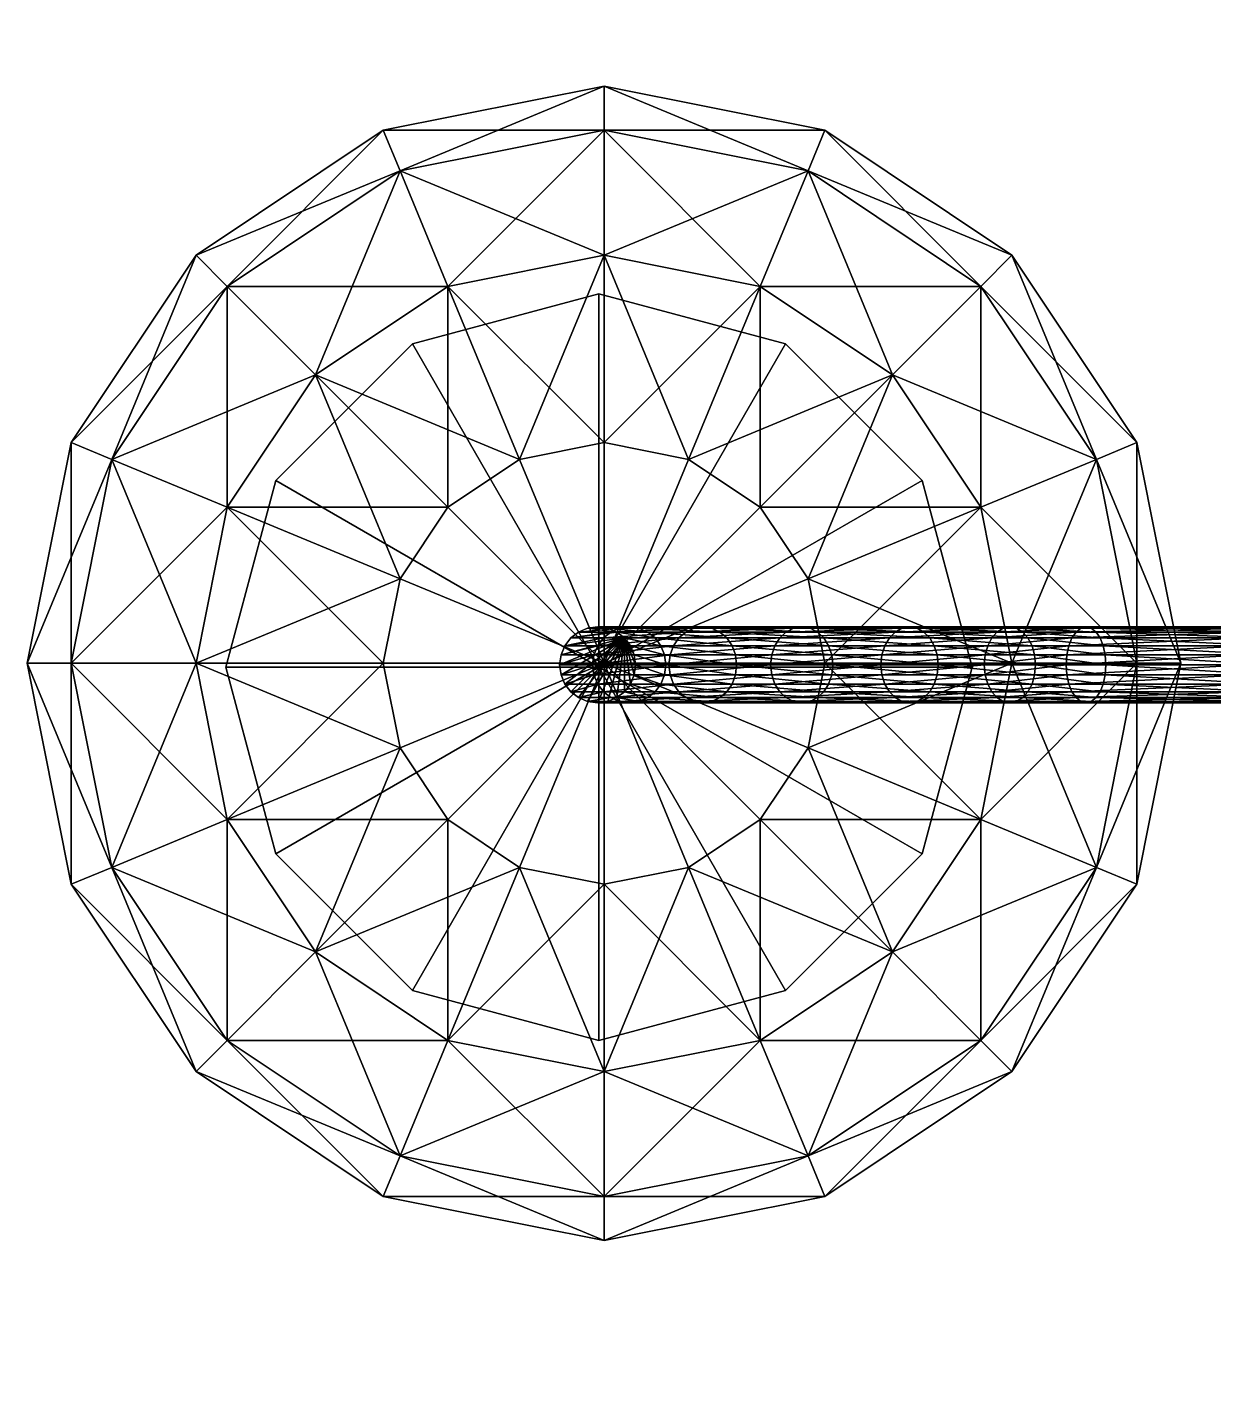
# Model space of a CAD drawing. Extents: x 35 to 534, y -239 to 258.
# Drawn here: x 35.3 to 152.6, y -66.2 to 68.6 of the extents above; entities that cross this region are included whole.
import ezdxf

# ---------------------------------------------------------------- set-up
doc = ezdxf.new("R2010")
doc.units = 0
doc.header["$MEASUREMENT"] = 0
doc.layers.add('SPHERE02', color=250, linetype='CONTINUOUS')

msp = doc.modelspace()

# ---------------------------------------------------------------- meshes
at = {"layer": 'SPHERE02'}
mesh = msp.add_polyface(dxfattribs=at)
corners = [(223.9, 63.48, -11.7), (203.58, 38.25, -21.49), (206.29, 37.13, -11.7), (221.82, 65.56, -21.49), (201.41, 39.15, -32.11), (220.17, 67.22, -32.11), (219.19, 68.19, -42.38), (200.14, 39.67, -42.38), (218.79, 68.59, -52.36), (199.62, 39.89, -52.36), (218.85, 68.53, -62.1), (199.7, 39.86, -62.1), (219.26, 68.12, -71.67), (200.22, 39.64, -71.67), (219.89, 67.49, -81.12), (201.05, 39.3, -81.12), (220.63, 66.75, -90.5), (202.02, 38.9, -90.5), (92.3, 46.06, 1186.91), (92.3, 58.42, 1168.41), (72.14, 54.41, 1168.41), (76.87, 42.99, 1186.91), (107.73, 42.99, 1186.91), (112.46, 54.41, 1168.41), (92.3, 62.76, 1146.59), (70.48, 58.42, 1146.59), (51.99, 46.06, 1146.59), (55.06, 42.99, 1168.41), (129.54, 42.99, 1168.41), (132.61, 46.06, 1146.59), (114.12, 58.42, 1146.59), (92.3, 58.42, 1124.78), (72.14, 54.41, 1124.78), (55.06, 42.99, 1124.78), (129.54, 42.99, 1124.78), (112.46, 54.41, 1124.78), (92.3, 46.06, 1106.28), (76.87, 42.99, 1106.28), (63.79, 34.25, 1106.28), (107.73, 42.99, 1106.28)]
mesh.append_faces([[corners[k] for k in face] for face in [(0, 1, 2, 0), (3, 4, 1, 3), (5, 7, 4, 5), (6, 9, 7, 6), (8, 11, 9, 8), (10, 13, 11, 10), (12, 15, 13, 12), (14, 17, 15, 14), (18, 20, 21, 18), (22, 19, 18, 22), (19, 25, 20, 19), (20, 26, 27, 20), (28, 30, 23, 28), (23, 24, 19, 23), (24, 32, 25, 24), (25, 33, 26, 25), (29, 35, 30, 29), (30, 31, 24, 30), (31, 37, 32, 31), (32, 38, 33, 32), (35, 36, 31, 35)]], dxfattribs={"vtx0": -1, "vtx3": -1})
mesh.append_faces([[corners[k] for k in face] for face in [(5, 6, 7, 5), (6, 8, 9, 6), (8, 10, 11, 8), (10, 12, 13, 10), (12, 14, 15, 12), (14, 16, 17, 14), (18, 19, 20, 18), (22, 23, 19, 22), (19, 24, 25, 19), (20, 25, 26, 20), (28, 29, 30, 28), (23, 30, 24, 23), (24, 31, 32, 24), (25, 32, 33, 25), (29, 34, 35, 29), (30, 35, 31, 30), (31, 36, 37, 31), (32, 37, 38, 32), (35, 39, 36, 35)]], dxfattribs={"vtx2": -1, "vtx3": -1})
mesh = msp.add_polyface(dxfattribs=at)
corners = [(73.35, 37.32, 1095.43), (73.35, 37.32, 1095.43), (59.85, 23.82, 1095.43), (59.85, 23.82, 1095.43), (54.91, 5.38, 1095.43), (54.91, 5.38, 1095.43), (73.35, 37.32, 1079.83), (59.85, 23.82, 1079.83), (54.91, 5.38, 1079.83), (73.35, 37.32, 1079.83), (59.85, 23.82, 1079.83), (54.91, 5.38, 1079.83), (91.79, 5.38, 1079.83), (76.87, 21.17, 1199.26), (63.79, 34.25, 1186.91), (55.06, 21.17, 1186.91), (72.14, 14.1, 1199.26), (51.99, 5.75, 1186.91), (70.48, 5.75, 1199.26), (76.87, 42.99, 1186.91), (72.14, 54.41, 1168.41), (55.06, 42.99, 1168.41), (43.64, 25.9, 1168.41), (39.63, 5.75, 1168.41), (51.99, 46.06, 1146.59), (39.63, 27.56, 1146.59), (35.29, 5.75, 1146.59), (55.06, 42.99, 1124.78), (43.64, 25.9, 1124.78), (39.63, 5.75, 1124.78), (63.79, 34.25, 1106.28), (55.06, 21.17, 1106.28), (51.99, 5.75, 1106.28), (76.87, 42.99, 1106.28), (76.87, 21.17, 1093.92), (72.14, 14.1, 1093.92), (70.48, 5.75, 1093.92)]
mesh.append_faces([[corners[k] for k in face] for face in [(0, 2, 3, 0), (3, 4, 5, 3), (1, 7, 2, 1), (2, 8, 4, 2), (6, 10, 7, 6), (7, 11, 8, 7), (10, 12, 11, 10), (13, 15, 16, 13), (16, 17, 18, 16), (19, 21, 14, 19), (14, 22, 15, 14), (15, 23, 17, 15), (21, 25, 22, 21), (22, 26, 23, 22), (24, 28, 25, 24), (25, 29, 26, 25), (27, 31, 28, 27), (28, 32, 29, 28), (33, 34, 30, 33), (30, 35, 31, 30), (31, 36, 32, 31)]], dxfattribs={"vtx0": -1, "vtx3": -1})
mesh.append_faces([[corners[k] for k in face] for face in [(0, 1, 2, 0), (3, 2, 4, 3), (1, 6, 7, 1), (2, 7, 8, 2), (6, 9, 10, 6), (7, 10, 11, 7), (13, 14, 15, 13), (16, 15, 17, 16), (19, 20, 21, 19), (14, 21, 22, 14), (15, 22, 23, 15), (21, 24, 25, 21), (22, 25, 26, 22), (24, 27, 28, 24), (25, 28, 29, 25), (27, 30, 31, 27), (28, 31, 32, 28), (30, 34, 35, 30), (31, 35, 36, 31)]], dxfattribs={"vtx2": -1, "vtx3": -1})
mesh = msp.add_polyface(dxfattribs=at)
corners = [(128.68, 5.38, 1095.43), (128.68, 5.38, 1095.43), (123.74, 23.82, 1095.43), (123.74, 23.82, 1095.43), (110.24, 37.32, 1095.43), (110.24, 37.32, 1095.43), (128.68, 5.38, 1079.83), (123.74, 23.82, 1079.83), (110.24, 37.32, 1079.83), (128.68, 5.38, 1079.83), (123.74, 23.82, 1079.83), (110.24, 37.32, 1079.83), (91.79, 5.38, 1079.83), (111.02, 9.22, 1031.77), (122.5, 9.35, 1018.79), (121.75, 9.22, 1018.13), (111.84, 9.35, 1032.35), (123.25, 9.22, 1019.45), (112.66, 9.22, 1032.92), (132.41, 9.35, 1008.61), (131.74, 9.22, 1007.87), (133.08, 9.22, 1009.34), (139.94, 9.35, 1002.67), (140.46, 9.22, 1003.53), (114.12, 5.75, 1199.26), (132.61, 5.75, 1186.91), (129.54, 21.17, 1186.91), (112.46, 14.1, 1199.26), (120.81, 34.25, 1186.91), (107.73, 21.17, 1199.26), (140.96, 25.9, 1168.41), (129.54, 42.99, 1168.41), (112.46, 54.41, 1168.41), (107.73, 42.99, 1186.91), (132.61, 46.06, 1146.59), (140.96, 25.9, 1124.78), (129.54, 21.17, 1106.28), (120.81, 34.25, 1106.28), (129.54, 42.99, 1124.78), (107.73, 42.99, 1106.28), (112.46, 54.41, 1124.78), (132.61, 5.75, 1106.28), (112.46, 14.1, 1093.92), (107.73, 21.17, 1093.92)]
mesh.append_faces([[corners[k] for k in face] for face in [(0, 2, 3, 0), (3, 4, 5, 3), (1, 7, 2, 1), (2, 8, 4, 2), (6, 10, 7, 6), (7, 11, 8, 7), (9, 12, 10, 9), (24, 26, 27, 24), (27, 28, 29, 27), (25, 30, 26, 25), (26, 31, 28, 26), (28, 32, 33, 28), (30, 34, 31, 30), (35, 37, 38, 35), (38, 39, 40, 38), (41, 42, 36, 41), (36, 43, 37, 36)]], dxfattribs={"vtx0": -1, "vtx3": -1})
mesh.append_faces([[corners[k] for k in face] for face in [(0, 1, 2, 0), (3, 2, 4, 3), (1, 6, 7, 1), (2, 7, 8, 2), (6, 9, 10, 6), (7, 10, 11, 7), (24, 25, 26, 24), (27, 26, 28, 27), (26, 30, 31, 26), (28, 31, 32, 28), (35, 36, 37, 35), (38, 37, 39, 38), (36, 42, 43, 36)]], dxfattribs={"vtx2": -1, "vtx3": -1})
mesh.append_faces([[corners[k] for k in face] for face in [(13, 14, 15, 13), (13, 16, 14, 13), (16, 17, 14, 16), (16, 18, 17, 16), (15, 19, 20, 15), (15, 14, 19, 15), (14, 21, 19, 14), (14, 17, 21, 14), (20, 19, 22, 20), (19, 23, 22, 19), (19, 21, 23, 19)]], dxfattribs={"vtx3": -1})
mesh = msp.add_polyface(dxfattribs=at)
corners = [(91.79, 5.38, 1095.43), (91.79, 42.26, 1095.43), (73.35, 37.32, 1095.43), (59.85, 23.82, 1095.43), (54.91, 5.38, 1095.43), (91.79, 42.26, 1095.43), (73.35, 37.32, 1095.43), (91.79, 42.26, 1079.83), (73.35, 37.32, 1079.83), (91.79, 42.26, 1079.83), (73.35, 37.32, 1079.83), (91.79, 5.38, 1079.83), (59.85, 23.82, 1079.83), (88.05, 6.6, 1084.26), (88.43, 7.49, 1084.28), (91.67, 7.49, 1065.08), (92.23, 8.25, 1065.25), (89.01, 8.25, 1084.29), (92.97, 8.84, 1065.47), (89.77, 8.84, 1084.31), (93.83, 9.22, 1065.73), (90.67, 9.22, 1084.34), (91.67, 9.35, 1084.36), (94.79, 9.35, 1066.02), (92.67, 9.22, 1084.39), (93.56, 8.84, 1084.42), (94.32, 8.25, 1084.44), (92.3, 5.75, 1203.6), (92.3, 27.56, 1199.26), (83.95, 25.9, 1199.26), (76.87, 21.17, 1199.26), (72.14, 14.1, 1199.26), (70.48, 5.75, 1199.26), (92.3, 46.06, 1186.91), (76.87, 42.99, 1186.91), (63.79, 34.25, 1186.91), (92.3, 46.06, 1106.28), (92.3, 27.56, 1093.92), (83.95, 25.9, 1093.92), (76.87, 42.99, 1106.28), (76.87, 21.17, 1093.92), (92.3, 5.75, 1089.58), (72.14, 14.1, 1093.92), (70.48, 5.75, 1093.92)]
mesh.append_faces([[corners[k] for k in face] for face in [(19, 25, 21, 19), (17, 25, 19, 17), (14, 26, 17, 14), (13, 26, 14, 13)]], dxfattribs={"vtx0": -1, "vtx1": -1, "vtx3": -1})
mesh.append_faces([[corners[k] for k in face] for face in [(21, 25, 24, 21), (17, 26, 25, 17)]], dxfattribs={"vtx0": -1, "vtx2": -1, "vtx3": -1})
mesh.append_faces([[corners[k] for k in face] for face in [(1, 6, 2, 1), (5, 8, 6, 5), (7, 10, 8, 7), (9, 11, 10, 9), (10, 11, 12, 10), (21, 24, 22, 21), (28, 34, 29, 28), (29, 35, 30, 29), (36, 38, 39, 36)]], dxfattribs={"vtx0": -1, "vtx3": -1})
mesh.append_faces([[corners[k] for k in face] for face in [(0, 1, 2, 0), (0, 2, 3, 0), (0, 3, 4, 0), (1, 5, 6, 1), (5, 7, 8, 5), (7, 9, 10, 7), (28, 33, 34, 28), (29, 34, 35, 29), (36, 37, 38, 36), (39, 38, 40, 39)]], dxfattribs={"vtx2": -1, "vtx3": -1})
mesh.append_faces([[corners[k] for k in face] for face in [(13, 14, 15, 13), (14, 16, 15, 14), (14, 17, 16, 14), (17, 18, 16, 17), (17, 19, 18, 17), (19, 20, 18, 19), (19, 21, 20, 19), (21, 22, 23, 21), (27, 28, 29, 27), (27, 29, 30, 27), (27, 30, 31, 27), (27, 31, 32, 27), (41, 38, 37, 41), (41, 40, 38, 41), (41, 42, 40, 41), (41, 43, 42, 41)]], dxfattribs={"vtx3": -1})
mesh = msp.add_polyface(dxfattribs=at)
corners = [(91.79, 5.38, 1095.43), (128.68, 5.38, 1095.43), (123.74, 23.82, 1095.43), (110.24, 37.32, 1095.43), (91.79, 42.26, 1095.43), (110.24, 37.32, 1095.43), (91.79, 42.26, 1095.43), (110.24, 37.32, 1079.83), (91.79, 42.26, 1079.83), (110.24, 37.32, 1079.83), (91.79, 42.26, 1079.83), (123.74, 23.82, 1079.83), (91.79, 5.38, 1079.83), (90.67, 9.22, 1084.34), (94.79, 9.35, 1066.02), (93.83, 9.22, 1065.73), (91.67, 9.35, 1084.36), (95.75, 9.22, 1066.31), (92.67, 9.22, 1084.39), (96.62, 8.84, 1066.57), (93.56, 8.84, 1084.42), (102.06, 9.35, 1048.38), (101.17, 9.22, 1047.92), (102.95, 9.22, 1048.84), (103.75, 8.84, 1049.26), (111.84, 9.35, 1032.35), (111.02, 9.22, 1031.77), (112.66, 9.22, 1032.92), (113.39, 8.84, 1033.44), (92.3, 5.75, 1203.6), (112.46, 14.1, 1199.26), (107.73, 21.17, 1199.26), (100.65, 25.9, 1199.26), (92.3, 27.56, 1199.26), (120.81, 34.25, 1186.91), (107.73, 42.99, 1186.91), (92.3, 46.06, 1186.91), (120.81, 34.25, 1106.28), (107.73, 21.17, 1093.92), (100.65, 25.9, 1093.92), (107.73, 42.99, 1106.28), (92.3, 27.56, 1093.92), (92.3, 46.06, 1106.28), (92.3, 5.75, 1089.58), (112.46, 14.1, 1093.92)]
mesh.append_faces([[corners[k] for k in face] for face in [(3, 6, 4, 3), (5, 8, 6, 5), (7, 10, 8, 7), (11, 12, 9, 11), (9, 12, 10, 9), (31, 35, 32, 31), (32, 36, 33, 32), (37, 39, 40, 37), (40, 41, 42, 40)]], dxfattribs={"vtx0": -1, "vtx3": -1})
mesh.append_faces([[corners[k] for k in face] for face in [(0, 1, 2, 0), (0, 2, 3, 0), (0, 3, 4, 0), (3, 5, 6, 3), (5, 7, 8, 5), (7, 9, 10, 7), (31, 34, 35, 31), (32, 35, 36, 32), (37, 38, 39, 37), (40, 39, 41, 40)]], dxfattribs={"vtx2": -1, "vtx3": -1})
mesh.append_faces([[corners[k] for k in face] for face in [(13, 14, 15, 13), (16, 17, 14, 16), (16, 18, 17, 16), (18, 19, 17, 18), (18, 20, 19, 18), (15, 21, 22, 15), (15, 14, 21, 15), (14, 23, 21, 14), (14, 17, 23, 14), (17, 24, 23, 17), (17, 19, 24, 17), (22, 25, 26, 22), (22, 21, 25, 22), (21, 27, 25, 21), (21, 23, 27, 21), (23, 28, 27, 23), (29, 30, 31, 29), (29, 31, 32, 29), (29, 32, 33, 29), (43, 38, 44, 43), (43, 39, 38, 43), (43, 41, 39, 43)]], dxfattribs={"vtx3": -1})
mesh = msp.add_polyface(dxfattribs=at)
corners = [(133.69, 8.84, 1010.01), (141.33, 8.25, 1004.96), (140.93, 8.84, 1004.3), (134.2, 8.25, 1010.57), (141.63, 7.49, 1005.46), (134.6, 7.49, 1011.01), (141.83, 6.6, 1005.79), (138.04, 6.6, 999.56), (138.24, 7.49, 999.89), (155.88, 7.49, 991.53), (156.08, 8.25, 992.08), (138.55, 8.25, 1000.39), (156.34, 8.84, 992.8), (138.95, 8.84, 1001.04), (156.65, 9.22, 993.64), (139.42, 9.22, 1001.82), (156.99, 9.35, 994.58), (139.94, 9.35, 1002.67), (157.34, 9.22, 995.52), (140.46, 9.22, 1003.53), (157.65, 8.84, 996.37), (157.91, 8.25, 997.09), (158.11, 7.49, 997.64), (158.24, 6.6, 998), (175.32, 8.25, 986.73), (175.47, 8.84, 987.48), (175.64, 9.22, 988.36), (175.84, 9.35, 989.34), (176.04, 9.22, 990.32), (176.21, 8.84, 991.2), (176.36, 8.25, 991.95), (176.48, 7.49, 992.53), (176.55, 6.6, 992.9), (132.61, 5.75, 1186.91), (144.97, 5.75, 1168.41), (140.96, 25.9, 1168.41), (149.31, 5.75, 1146.59), (144.97, 27.56, 1146.59), (132.61, 46.06, 1146.59), (144.97, 5.75, 1124.78), (140.96, 25.9, 1124.78), (129.54, 42.99, 1124.78), (132.61, 5.75, 1106.28), (129.54, 21.17, 1106.28)]
mesh.append_faces([[corners[k] for k in face] for face in [(34, 37, 35, 34), (36, 40, 37, 36), (37, 41, 38, 37), (39, 43, 40, 39)]], dxfattribs={"vtx0": -1, "vtx3": -1})
mesh.append_faces([[corners[k] for k in face] for face in [(33, 34, 35, 33), (34, 36, 37, 34), (35, 37, 38, 35), (36, 39, 40, 36), (37, 40, 41, 37), (39, 42, 43, 39)]], dxfattribs={"vtx2": -1, "vtx3": -1})
mesh.append_faces([[corners[k] for k in face] for face in [(0, 1, 2, 0), (3, 4, 1, 3), (5, 6, 4, 5), (7, 8, 9, 7), (8, 10, 9, 8), (8, 11, 10, 8), (11, 12, 10, 11), (11, 13, 12, 11), (13, 14, 12, 13), (13, 15, 14, 13), (15, 16, 14, 15), (15, 17, 16, 15), (17, 18, 16, 17), (17, 19, 18, 17), (19, 20, 18, 19), (19, 2, 20, 19), (2, 21, 20, 2), (2, 1, 21, 2), (1, 22, 21, 1), (1, 4, 22, 1), (4, 23, 22, 4), (4, 6, 23, 4), (9, 10, 24, 9), (10, 12, 25, 10), (12, 14, 26, 12), (14, 16, 27, 14), (16, 18, 28, 16), (18, 20, 29, 18), (20, 21, 30, 20), (21, 22, 31, 21), (22, 23, 32, 22)]], dxfattribs={"vtx3": -1})
mesh = msp.add_polyface(dxfattribs=at)
corners = [(93.56, 8.84, 1084.42), (97.35, 8.25, 1066.79), (96.62, 8.84, 1066.57), (94.32, 8.25, 1084.44), (97.92, 7.49, 1066.96), (94.91, 7.49, 1084.45), (98.28, 6.6, 1067.07), (95.29, 6.6, 1084.46), (91.3, 6.6, 1064.97), (91.67, 7.49, 1065.08), (99.17, 7.49, 1046.89), (99.69, 8.25, 1047.16), (92.23, 8.25, 1065.25), (100.37, 8.84, 1047.51), (92.97, 8.84, 1065.47), (101.17, 9.22, 1047.92), (93.83, 9.22, 1065.73), (104.42, 8.25, 1049.61), (103.75, 8.84, 1049.26), (104.95, 7.49, 1049.88), (105.28, 6.6, 1050.05), (98.83, 6.6, 1046.71), (109.18, 7.49, 1030.48), (109.66, 8.25, 1030.82), (110.28, 8.84, 1031.26), (111.02, 9.22, 1031.77), (102.95, 9.22, 1048.84), (113.39, 8.84, 1033.44), (114.02, 8.25, 1033.87), (114.5, 7.49, 1034.21), (114.81, 6.6, 1034.43), (108.87, 6.6, 1030.26), (120.06, 7.49, 1016.65), (120.5, 8.25, 1017.04), (121.07, 8.84, 1017.54), (121.75, 9.22, 1018.13), (92.3, 5.75, 1203.6), (114.12, 5.75, 1199.26), (112.46, 14.1, 1199.26), (92.3, 5.75, 1089.58), (112.46, 14.1, 1093.92), (114.12, 5.75, 1093.92)]
mesh.append_faces([[corners[k] for k in face] for face in [(5, 3, 7, 5)]], dxfattribs={"vtx1": -1, "vtx3": -1})
mesh.append_faces([[corners[k] for k in face] for face in [(0, 1, 2, 0), (0, 3, 1, 0), (3, 4, 1, 3), (3, 5, 4, 3), (5, 6, 4, 5), (5, 7, 6, 5), (8, 9, 10, 8), (9, 11, 10, 9), (9, 12, 11, 9), (12, 13, 11, 12), (12, 14, 13, 12), (14, 15, 13, 14), (14, 16, 15, 14), (2, 17, 18, 2), (2, 1, 17, 2), (1, 19, 17, 1), (1, 4, 19, 1), (4, 20, 19, 4), (4, 6, 20, 4), (21, 10, 22, 21), (10, 23, 22, 10), (10, 11, 23, 10), (11, 24, 23, 11), (11, 13, 24, 11), (13, 25, 24, 13), (13, 15, 25, 13), (26, 18, 27, 26), (18, 28, 27, 18), (18, 17, 28, 18), (17, 29, 28, 17), (17, 19, 29, 17), (19, 30, 29, 19), (19, 20, 30, 19), (31, 22, 32, 31), (22, 23, 33, 22), (23, 24, 34, 23), (24, 25, 35, 24), (36, 37, 38, 36), (39, 40, 41, 39)]], dxfattribs={"vtx3": -1})
mesh = msp.add_polyface(dxfattribs=at)
corners = [(109.18, 7.49, 1030.48), (120.5, 8.25, 1017.04), (120.06, 7.49, 1016.65), (109.66, 8.25, 1030.82), (121.07, 8.84, 1017.54), (110.28, 8.84, 1031.26), (121.75, 9.22, 1018.13), (112.66, 9.22, 1032.92), (123.92, 8.84, 1020.04), (123.25, 9.22, 1019.45), (113.39, 8.84, 1033.44), (124.5, 8.25, 1020.55), (114.02, 8.25, 1033.87), (124.94, 7.49, 1020.94), (114.5, 7.49, 1034.21), (125.22, 6.6, 1021.19), (114.81, 6.6, 1034.43), (119.77, 6.6, 1016.4), (130.22, 7.49, 1006.21), (130.62, 8.25, 1006.64), (131.13, 8.84, 1007.2), (131.74, 9.22, 1007.87), (133.69, 8.84, 1010.01), (133.08, 9.22, 1009.34), (134.2, 8.25, 1010.57), (134.6, 7.49, 1011.01), (134.86, 6.6, 1011.29), (129.96, 6.6, 1005.92), (138.24, 7.49, 999.89), (138.55, 8.25, 1000.39), (138.95, 8.84, 1001.04), (139.42, 9.22, 1001.82), (139.94, 9.35, 1002.67), (140.93, 8.84, 1004.3), (140.46, 9.22, 1003.53), (141.33, 8.25, 1004.96), (141.63, 7.49, 1005.46), (141.83, 6.6, 1005.79), (132.61, 5.75, 1106.28), (114.12, 5.75, 1093.92), (112.46, 14.1, 1093.92)]
mesh.append_faces([[corners[k] for k in face] for face in [(38, 39, 40, 38)]], dxfattribs={"vtx2": -1, "vtx3": -1})
mesh.append_faces([[corners[k] for k in face] for face in [(0, 1, 2, 0), (3, 4, 1, 3), (5, 6, 4, 5), (7, 8, 9, 7), (7, 10, 8, 7), (10, 11, 8, 10), (10, 12, 11, 10), (12, 13, 11, 12), (12, 14, 13, 12), (14, 15, 13, 14), (14, 16, 15, 14), (17, 2, 18, 17), (2, 19, 18, 2), (2, 1, 19, 2), (1, 20, 19, 1), (1, 4, 20, 1), (4, 21, 20, 4), (4, 6, 21, 4), (9, 22, 23, 9), (9, 8, 22, 9), (8, 24, 22, 8), (8, 11, 24, 8), (11, 25, 24, 11), (11, 13, 25, 11), (13, 26, 25, 13), (13, 15, 26, 13), (27, 18, 28, 27), (18, 29, 28, 18), (18, 19, 29, 18), (19, 30, 29, 19), (19, 20, 30, 19), (20, 31, 30, 20), (20, 21, 31, 20), (21, 32, 31, 21), (23, 33, 34, 23), (23, 22, 33, 23), (22, 24, 35, 22), (24, 25, 36, 24), (25, 26, 37, 25)]], dxfattribs={"vtx3": -1})
mesh = msp.add_polyface(dxfattribs=at)
corners = [(94.32, 2.94, 1084.44), (93.56, 2.36, 1084.42), (96.62, 2.36, 1066.57), (95.75, 1.98, 1066.31), (92.67, 1.98, 1084.39), (90.67, 1.98, 1084.34), (92.97, 2.36, 1065.47), (93.83, 1.98, 1065.73), (89.77, 2.36, 1084.31), (92.23, 2.94, 1065.25), (89.01, 2.94, 1084.29), (91.67, 3.7, 1065.08), (88.43, 3.7, 1084.28), (91.3, 4.6, 1064.97), (88.05, 4.6, 1084.26), (91.17, 5.6, 1064.93), (87.91, 5.6, 1084.26), (91.3, 6.6, 1064.97), (88.05, 6.6, 1084.26), (91.67, 7.49, 1065.08), (99.69, 2.94, 1047.16), (99.17, 3.7, 1046.89), (98.83, 4.6, 1046.71), (98.71, 5.6, 1046.65), (98.83, 6.6, 1046.71), (94.32, 8.25, 1084.44), (91.67, 1.84, 1084.36), (94.91, 3.7, 1084.45), (95.29, 4.6, 1084.46), (95.42, 5.6, 1084.47), (95.29, 6.6, 1084.46), (92.3, 5.75, 1203.6), (70.48, 5.75, 1199.26), (72.14, -2.6, 1199.26), (51.99, 5.75, 1106.28), (70.48, 5.75, 1093.92), (72.14, -2.6, 1093.92), (92.3, 5.75, 1089.58)]
mesh.append_faces([[corners[k] for k in face] for face in [(16, 25, 18, 16), (14, 25, 16, 14), (12, 25, 14, 12), (10, 25, 12, 10), (8, 25, 10, 8), (5, 25, 8, 5), (26, 25, 5, 26), (4, 25, 26, 4), (1, 25, 4, 1), (0, 25, 1, 0), (27, 25, 0, 27), (28, 25, 27, 28), (29, 25, 28, 29), (30, 25, 29, 30)]], dxfattribs={"vtx0": -1, "vtx1": -1, "vtx3": -1})
mesh.append_faces([[corners[k] for k in face] for face in [(34, 35, 36, 34)]], dxfattribs={"vtx2": -1, "vtx3": -1})
mesh.append_faces([[corners[k] for k in face] for face in [(0, 1, 2, 0), (1, 3, 2, 1), (1, 4, 3, 1), (5, 6, 7, 5), (5, 8, 6, 5), (8, 9, 6, 8), (8, 10, 9, 8), (10, 11, 9, 10), (10, 12, 11, 10), (12, 13, 11, 12), (12, 14, 13, 12), (14, 15, 13, 14), (14, 16, 15, 14), (16, 17, 15, 16), (16, 18, 17, 16), (18, 19, 17, 18), (6, 9, 20, 6), (9, 11, 21, 9), (11, 13, 22, 11), (13, 23, 22, 13), (13, 15, 23, 13), (15, 24, 23, 15), (15, 17, 24, 15), (31, 32, 33, 31), (37, 36, 35, 37)]], dxfattribs={"vtx3": -1})
mesh = msp.add_polyface(dxfattribs=at)
corners = [(95.42, 5.6, 1084.47), (98.28, 4.6, 1067.07), (98.41, 5.6, 1067.11), (95.29, 4.6, 1084.46), (97.92, 3.7, 1066.96), (94.91, 3.7, 1084.45), (97.35, 2.94, 1066.79), (94.32, 2.94, 1084.44), (96.62, 2.36, 1066.57), (95.29, 6.6, 1084.46), (98.28, 6.6, 1067.07), (105.28, 4.6, 1050.05), (105.4, 5.6, 1050.12), (104.95, 3.7, 1049.88), (104.42, 2.94, 1049.61), (103.75, 2.36, 1049.26), (102.95, 1.98, 1048.84), (95.75, 1.98, 1066.31), (93.83, 1.98, 1065.73), (100.37, 2.36, 1047.51), (101.17, 1.98, 1047.92), (92.97, 2.36, 1065.47), (99.69, 2.94, 1047.16), (92.23, 2.94, 1065.25), (99.17, 3.7, 1046.89), (91.67, 3.7, 1065.08), (98.83, 4.6, 1046.71), (91.3, 6.6, 1064.97), (99.17, 7.49, 1046.89), (98.83, 6.6, 1046.71), (105.28, 6.6, 1050.05), (110.28, 2.36, 1031.26), (109.66, 2.94, 1030.82), (109.18, 3.7, 1030.48), (108.87, 4.6, 1030.26), (108.76, 5.6, 1030.18), (98.71, 5.6, 1046.65), (108.87, 6.6, 1030.26), (109.18, 7.49, 1030.48), (92.3, 5.75, 1203.6), (112.46, -2.6, 1199.26), (114.12, 5.75, 1199.26), (92.3, 5.75, 1089.58), (114.12, 5.75, 1093.92), (112.46, -2.6, 1093.92)]
mesh.append_faces([[corners[k] for k in face] for face in [(0, 1, 2, 0), (0, 3, 1, 0), (3, 4, 1, 3), (3, 5, 4, 3), (5, 6, 4, 5), (5, 7, 6, 5), (7, 8, 6, 7), (9, 2, 10, 9), (9, 0, 2, 9), (2, 11, 12, 2), (2, 1, 11, 2), (1, 13, 11, 1), (1, 4, 13, 1), (4, 14, 13, 4), (4, 6, 14, 4), (6, 15, 14, 6), (6, 8, 15, 6), (8, 16, 15, 8), (8, 17, 16, 8), (18, 19, 20, 18), (18, 21, 19, 18), (21, 22, 19, 21), (23, 24, 22, 23), (25, 26, 24, 25), (27, 28, 29, 27), (10, 12, 30, 10), (10, 2, 12, 10), (20, 19, 31, 20), (19, 32, 31, 19), (19, 22, 32, 19), (22, 33, 32, 22), (22, 24, 33, 22), (24, 34, 33, 24), (24, 26, 34, 24), (26, 35, 34, 26), (26, 36, 35, 26), (36, 37, 35, 36), (36, 29, 37, 36), (29, 38, 37, 29), (39, 40, 41, 39), (42, 43, 44, 42)]], dxfattribs={"vtx3": -1})
mesh = msp.add_polyface(dxfattribs=at)
corners = [(105.4, 5.6, 1050.12), (114.81, 4.6, 1034.43), (114.92, 5.6, 1034.51), (105.28, 4.6, 1050.05), (114.5, 3.7, 1034.21), (104.95, 3.7, 1049.88), (114.02, 2.94, 1033.87), (104.42, 2.94, 1049.61), (113.39, 2.36, 1033.44), (103.75, 2.36, 1049.26), (112.66, 1.98, 1032.92), (102.95, 1.98, 1048.84), (101.17, 1.98, 1047.92), (110.28, 2.36, 1031.26), (111.02, 1.98, 1031.77), (105.28, 6.6, 1050.05), (114.81, 6.6, 1034.43), (125.22, 4.6, 1021.19), (125.32, 5.6, 1021.27), (124.94, 3.7, 1020.94), (124.5, 2.94, 1020.55), (123.92, 2.36, 1020.04), (123.25, 1.98, 1019.45), (121.07, 2.36, 1017.54), (121.75, 1.98, 1018.13), (120.5, 2.94, 1017.04), (109.66, 2.94, 1030.82), (120.06, 3.7, 1016.65), (109.18, 3.7, 1030.48), (119.77, 4.6, 1016.4), (108.87, 4.6, 1030.26), (119.67, 5.6, 1016.31), (108.76, 5.6, 1030.18), (119.77, 6.6, 1016.4), (108.87, 6.6, 1030.26), (120.06, 7.49, 1016.65), (125.22, 6.6, 1021.19), (129.87, 5.6, 1005.83), (129.96, 6.6, 1005.92)]
mesh.append_faces([[corners[k] for k in face] for face in [(0, 1, 2, 0), (0, 3, 1, 0), (3, 4, 1, 3), (3, 5, 4, 3), (5, 6, 4, 5), (5, 7, 6, 5), (7, 8, 6, 7), (7, 9, 8, 7), (9, 10, 8, 9), (9, 11, 10, 9), (12, 13, 14, 12), (15, 2, 16, 15), (15, 0, 2, 15), (2, 17, 18, 2), (2, 1, 17, 2), (1, 19, 17, 1), (1, 4, 19, 1), (4, 20, 19, 4), (4, 6, 20, 4), (6, 21, 20, 6), (6, 8, 21, 6), (8, 22, 21, 8), (8, 10, 22, 8), (14, 23, 24, 14), (14, 13, 23, 14), (13, 25, 23, 13), (13, 26, 25, 13), (26, 27, 25, 26), (26, 28, 27, 26), (28, 29, 27, 28), (28, 30, 29, 28), (30, 31, 29, 30), (30, 32, 31, 30), (32, 33, 31, 32), (32, 34, 33, 32), (34, 35, 33, 34), (16, 18, 36, 16), (16, 2, 18, 16), (29, 31, 37, 29), (31, 33, 38, 31)]], dxfattribs={"vtx3": -1})
mesh = msp.add_polyface(dxfattribs=at)
corners = [(125.32, 5.6, 1021.27), (134.86, 4.6, 1011.29), (134.95, 5.6, 1011.39), (125.22, 4.6, 1021.19), (134.6, 3.7, 1011.01), (124.94, 3.7, 1020.94), (134.2, 2.94, 1010.57), (124.5, 2.94, 1020.55), (133.69, 2.36, 1010.01), (123.92, 2.36, 1020.04), (133.08, 1.98, 1009.34), (123.25, 1.98, 1019.45), (121.75, 1.98, 1018.13), (131.13, 2.36, 1007.2), (131.74, 1.98, 1007.87), (121.07, 2.36, 1017.54), (130.62, 2.94, 1006.64), (120.5, 2.94, 1017.04), (130.22, 3.7, 1006.21), (120.06, 3.7, 1016.65), (129.96, 4.6, 1005.92), (119.77, 4.6, 1016.4), (129.87, 5.6, 1005.83), (119.67, 5.6, 1016.31), (129.96, 6.6, 1005.92), (119.77, 6.6, 1016.4), (130.22, 7.49, 1006.21), (125.22, 6.6, 1021.19), (134.86, 6.6, 1011.29), (141.63, 3.7, 1005.46), (141.33, 2.94, 1004.96), (140.93, 2.36, 1004.3), (140.46, 1.98, 1003.53), (138.95, 2.36, 1001.04), (139.42, 1.98, 1001.82), (138.55, 2.94, 1000.39), (138.24, 3.7, 999.89), (138.04, 4.6, 999.56), (137.97, 5.6, 999.44), (138.04, 6.6, 999.56), (138.24, 7.49, 999.89), (141.9, 5.6, 1005.9)]
mesh.append_faces([[corners[k] for k in face] for face in [(0, 1, 2, 0), (0, 3, 1, 0), (3, 4, 1, 3), (3, 5, 4, 3), (5, 6, 4, 5), (5, 7, 6, 5), (7, 8, 6, 7), (7, 9, 8, 7), (9, 10, 8, 9), (9, 11, 10, 9), (12, 13, 14, 12), (12, 15, 13, 12), (15, 16, 13, 15), (15, 17, 16, 15), (17, 18, 16, 17), (17, 19, 18, 17), (19, 20, 18, 19), (19, 21, 20, 19), (21, 22, 20, 21), (23, 24, 22, 23), (25, 26, 24, 25), (27, 2, 28, 27), (27, 0, 2, 27), (1, 4, 29, 1), (4, 6, 30, 4), (6, 8, 31, 6), (8, 10, 32, 8), (14, 33, 34, 14), (14, 13, 33, 14), (13, 35, 33, 13), (13, 16, 35, 13), (16, 36, 35, 16), (16, 18, 36, 16), (18, 37, 36, 18), (18, 20, 37, 18), (20, 38, 37, 20), (20, 22, 38, 20), (22, 39, 38, 22), (22, 24, 39, 22), (24, 40, 39, 24), (28, 2, 41, 28)]], dxfattribs={"vtx3": -1})
mesh = msp.add_polyface(dxfattribs=at)
corners = [(134.95, 5.6, 1011.39), (141.83, 4.6, 1005.79), (141.9, 5.6, 1005.9), (134.86, 4.6, 1011.29), (141.63, 3.7, 1005.46), (134.6, 3.7, 1011.01), (141.33, 2.94, 1004.96), (134.2, 2.94, 1010.57), (140.93, 2.36, 1004.3), (133.69, 2.36, 1010.01), (140.46, 1.98, 1003.53), (134.86, 6.6, 1011.29), (141.83, 6.6, 1005.79), (158.24, 4.6, 998), (158.29, 5.6, 998.12), (158.11, 3.7, 997.64), (157.91, 2.94, 997.09), (157.65, 2.36, 996.37), (157.34, 1.98, 995.52), (139.42, 1.98, 1001.82), (156.34, 2.36, 992.8), (156.65, 1.98, 993.64), (138.95, 2.36, 1001.04), (156.08, 2.94, 992.08), (138.55, 2.94, 1000.39), (155.88, 3.7, 991.53), (138.24, 3.7, 999.89), (155.74, 4.6, 991.17), (138.04, 4.6, 999.56), (155.7, 5.6, 991.04), (137.97, 5.6, 999.44), (155.74, 6.6, 991.17), (138.04, 6.6, 999.56), (155.88, 7.49, 991.53), (158.24, 6.6, 998), (176.04, 1.98, 990.32), (175.47, 2.36, 987.48), (175.32, 2.94, 986.73), (175.2, 3.7, 986.15), (175.13, 4.6, 985.78), (175.1, 5.6, 985.65), (175.13, 6.6, 985.78), (175.2, 7.49, 986.15)]
mesh.append_faces([[corners[k] for k in face] for face in [(0, 1, 2, 0), (0, 3, 1, 0), (3, 4, 1, 3), (5, 6, 4, 5), (7, 8, 6, 7), (9, 10, 8, 9), (11, 2, 12, 11), (2, 13, 14, 2), (2, 1, 13, 2), (1, 15, 13, 1), (1, 4, 15, 1), (4, 16, 15, 4), (4, 6, 16, 4), (6, 17, 16, 6), (6, 8, 17, 6), (8, 18, 17, 8), (8, 10, 18, 8), (19, 20, 21, 19), (19, 22, 20, 19), (22, 23, 20, 22), (22, 24, 23, 22), (24, 25, 23, 24), (24, 26, 25, 24), (26, 27, 25, 26), (26, 28, 27, 26), (28, 29, 27, 28), (28, 30, 29, 28), (30, 31, 29, 30), (30, 32, 31, 30), (32, 33, 31, 32), (12, 14, 34, 12), (12, 2, 14, 12), (17, 18, 35, 17), (21, 20, 36, 21), (20, 23, 37, 20), (23, 25, 38, 23), (25, 27, 39, 25), (27, 29, 40, 27), (29, 31, 41, 29), (31, 33, 42, 31)]], dxfattribs={"vtx3": -1})
mesh = msp.add_polyface(dxfattribs=at)
corners = [(91.79, 5.38, 1095.43), (54.91, 5.38, 1095.43), (59.85, -13.07, 1095.43), (73.35, -26.57, 1095.43), (91.79, -31.51, 1095.43), (54.91, 5.38, 1095.43), (59.85, -13.07, 1095.43), (73.35, -26.57, 1095.43), (54.91, 5.38, 1079.83), (59.85, -13.07, 1079.83), (73.35, -26.57, 1079.83), (54.91, 5.38, 1079.83), (59.85, -13.07, 1079.83), (73.35, -26.57, 1079.83), (91.79, 5.38, 1079.83), (92.67, 1.98, 1084.39), (91.67, 1.84, 1084.36), (94.79, 1.84, 1066.02), (90.67, 1.98, 1084.34), (93.83, 1.98, 1065.73), (92.3, 5.75, 1203.6), (72.14, -2.6, 1199.26), (76.87, -9.68, 1199.26), (83.95, -14.41, 1199.26), (92.3, -16.07, 1199.26), (70.48, 5.75, 1199.26), (51.99, 5.75, 1186.91), (55.06, -9.68, 1186.91), (63.79, -22.76, 1186.91), (76.87, -31.5, 1186.91), (39.63, 5.75, 1168.41), (43.64, -14.41, 1168.41), (55.06, -31.5, 1168.41), (35.29, 5.75, 1146.59), (39.63, -16.07, 1146.59), (39.63, 5.75, 1124.78), (43.64, -14.41, 1124.78), (51.99, 5.75, 1106.28), (55.06, -9.68, 1106.28), (63.79, -22.76, 1106.28), (72.14, -2.6, 1093.92), (76.87, -9.68, 1093.92), (92.3, 5.75, 1089.58), (83.95, -14.41, 1093.92), (92.3, -16.07, 1093.92)]
mesh.append_faces([[corners[k] for k in face] for face in [(1, 6, 2, 1), (5, 9, 6, 5), (8, 12, 9, 8), (11, 14, 12, 11), (12, 14, 13, 12), (25, 27, 21, 25), (21, 28, 22, 21), (22, 29, 23, 22), (26, 31, 27, 26), (30, 34, 31, 30), (33, 36, 34, 33), (35, 38, 36, 35), (37, 40, 38, 37), (38, 41, 39, 38)]], dxfattribs={"vtx0": -1, "vtx3": -1})
mesh.append_faces([[corners[k] for k in face] for face in [(0, 1, 2, 0), (0, 2, 3, 0), (0, 3, 4, 0), (1, 5, 6, 1), (2, 6, 7, 2), (5, 8, 9, 5), (6, 9, 10, 6), (8, 11, 12, 8), (9, 12, 13, 9), (25, 26, 27, 25), (21, 27, 28, 21), (26, 30, 31, 26), (27, 31, 32, 27), (30, 33, 34, 30), (33, 35, 36, 33), (35, 37, 38, 35), (36, 38, 39, 36), (38, 40, 41, 38)]], dxfattribs={"vtx2": -1, "vtx3": -1})
mesh.append_faces([[corners[k] for k in face] for face in [(15, 16, 17, 15), (16, 18, 19, 16), (20, 21, 22, 20), (20, 22, 23, 20), (20, 23, 24, 20), (42, 41, 40, 42), (42, 43, 41, 42), (42, 44, 43, 42)]], dxfattribs={"vtx3": -1})
mesh = msp.add_polyface(dxfattribs=at)
corners = [(91.79, 5.38, 1095.43), (91.79, -31.51, 1095.43), (110.24, -26.57, 1095.43), (123.74, -13.07, 1095.43), (128.68, 5.38, 1095.43), (123.74, -13.07, 1095.43), (128.68, 5.38, 1095.43), (123.74, -13.07, 1079.83), (128.68, 5.38, 1079.83), (123.74, -13.07, 1079.83), (128.68, 5.38, 1079.83), (110.24, -26.57, 1079.83), (91.79, 5.38, 1079.83), (92.67, 1.98, 1084.39), (94.79, 1.84, 1066.02), (95.75, 1.98, 1066.31), (91.67, 1.84, 1084.36), (93.83, 1.98, 1065.73), (102.06, 1.84, 1048.38), (102.95, 1.98, 1048.84), (101.17, 1.98, 1047.92), (111.84, 1.84, 1032.35), (112.66, 1.98, 1032.92), (111.02, 1.98, 1031.77), (122.5, 1.84, 1018.79), (123.25, 1.98, 1019.45), (121.75, 1.98, 1018.13), (132.41, 1.84, 1008.61), (131.74, 1.98, 1007.87), (92.3, 5.75, 1203.6), (92.3, -16.07, 1199.26), (100.65, -14.41, 1199.26), (107.73, -9.68, 1199.26), (112.46, -2.6, 1199.26), (120.81, -22.76, 1186.91), (129.54, -9.68, 1186.91), (132.61, 5.75, 1186.91), (114.12, 5.75, 1199.26), (120.81, -22.76, 1106.28), (107.73, -9.68, 1093.92), (112.46, -2.6, 1093.92), (129.54, -9.68, 1106.28), (114.12, 5.75, 1093.92), (92.3, 5.75, 1089.58), (100.65, -14.41, 1093.92), (92.3, -16.07, 1093.92)]
mesh.append_faces([[corners[k] for k in face] for face in [(3, 6, 4, 3), (5, 8, 6, 5), (7, 10, 8, 7), (11, 12, 9, 11), (9, 12, 10, 9), (31, 34, 32, 31), (32, 35, 33, 32), (33, 36, 37, 33), (38, 40, 41, 38)]], dxfattribs={"vtx0": -1, "vtx3": -1})
mesh.append_faces([[corners[k] for k in face] for face in [(0, 1, 2, 0), (0, 2, 3, 0), (0, 3, 4, 0), (3, 5, 6, 3), (5, 7, 8, 5), (7, 9, 10, 7), (32, 34, 35, 32), (33, 35, 36, 33), (38, 39, 40, 38), (41, 40, 42, 41)]], dxfattribs={"vtx2": -1, "vtx3": -1})
mesh.append_faces([[corners[k] for k in face] for face in [(13, 14, 15, 13), (16, 17, 14, 16), (15, 18, 19, 15), (15, 14, 18, 15), (14, 20, 18, 14), (14, 17, 20, 14), (19, 21, 22, 19), (19, 18, 21, 19), (18, 23, 21, 18), (18, 20, 23, 18), (22, 24, 25, 22), (22, 21, 24, 22), (21, 26, 24, 21), (21, 23, 26, 21), (25, 24, 27, 25), (24, 26, 28, 24), (29, 30, 31, 29), (29, 31, 32, 29), (29, 32, 33, 29), (43, 44, 45, 43), (43, 39, 44, 43), (43, 40, 39, 43)]], dxfattribs={"vtx3": -1})
mesh = msp.add_polyface(dxfattribs=at)
corners = [(197.17, 6.04, -21.49), (194.83, 6.04, -32.11), (201.41, -27.07, -32.11), (193.45, 6.04, -42.38), (200.14, -27.59, -42.38), (192.89, 6.04, -52.36), (199.62, -27.81, -52.36), (192.97, 6.04, -62.1), (199.7, -27.78, -62.1), (193.54, 6.04, -71.67), (200.22, -27.56, -71.67), (194.43, 6.04, -81.12), (201.05, -27.22, -81.12), (195.49, 6.04, -90.5), (202.02, -26.81, -90.5), (123.25, 1.98, 1019.45), (132.41, 1.84, 1008.61), (133.08, 1.98, 1009.34), (122.5, 1.84, 1018.79), (131.74, 1.98, 1007.87), (139.94, 1.84, 1002.67), (140.46, 1.98, 1003.53), (139.42, 1.98, 1001.82), (156.99, 1.84, 994.58), (157.34, 1.98, 995.52), (156.65, 1.98, 993.64), (175.84, 1.84, 989.34), (176.04, 1.98, 990.32), (175.64, 1.98, 988.36), (195.41, 1.84, 986.77), (195.48, 1.98, 987.77), (195.35, 1.98, 985.77), (195.29, 2.36, 984.87), (129.54, -9.68, 1186.91), (140.96, -14.41, 1168.41), (144.97, 5.75, 1168.41), (132.61, 5.75, 1186.91), (144.97, -16.07, 1146.59), (149.31, 5.75, 1146.59), (140.96, -14.41, 1124.78), (144.97, 5.75, 1124.78), (129.54, -9.68, 1106.28), (132.61, 5.75, 1106.28), (114.12, 5.75, 1093.92)]
mesh.append_faces([[corners[k] for k in face] for face in [(1, 4, 2, 1), (3, 6, 4, 3), (5, 8, 6, 5), (7, 10, 8, 7), (9, 12, 10, 9), (11, 14, 12, 11), (33, 35, 36, 33), (34, 38, 35, 34), (37, 40, 38, 37), (39, 42, 40, 39), (41, 43, 42, 41)]], dxfattribs={"vtx0": -1, "vtx3": -1})
mesh.append_faces([[corners[k] for k in face] for face in [(0, 1, 2, 0), (1, 3, 4, 1), (3, 5, 6, 3), (5, 7, 8, 5), (7, 9, 10, 7), (9, 11, 12, 9), (11, 13, 14, 11), (33, 34, 35, 33), (34, 37, 38, 34), (37, 39, 40, 37), (39, 41, 42, 39)]], dxfattribs={"vtx2": -1, "vtx3": -1})
mesh.append_faces([[corners[k] for k in face] for face in [(15, 16, 17, 15), (18, 19, 16, 18), (17, 20, 21, 17), (17, 16, 20, 17), (16, 22, 20, 16), (16, 19, 22, 16), (21, 23, 24, 21), (21, 20, 23, 21), (20, 25, 23, 20), (20, 22, 25, 20), (24, 26, 27, 24), (24, 23, 26, 24), (23, 28, 26, 23), (23, 25, 28, 23), (27, 29, 30, 27), (27, 26, 29, 27), (26, 31, 29, 26), (26, 28, 31, 26), (28, 32, 31, 28)]], dxfattribs={"vtx3": -1})
mesh = msp.add_polyface(dxfattribs=at)
corners = [(59.85, -13.07, 1095.43), (73.35, -26.57, 1095.43), (73.35, -26.57, 1095.43), (91.79, -31.51, 1095.43), (91.79, -31.51, 1095.43), (59.85, -13.07, 1095.43), (73.35, -26.57, 1079.83), (91.79, -31.51, 1079.83), (59.85, -13.07, 1079.83), (73.35, -26.57, 1079.83), (91.79, -31.51, 1079.83), (91.79, 5.38, 1079.83), (76.87, -9.68, 1199.26), (63.79, -22.76, 1186.91), (76.87, -31.5, 1186.91), (83.95, -14.41, 1199.26), (92.3, -34.57, 1186.91), (92.3, -16.07, 1199.26), (55.06, -9.68, 1186.91), (55.06, -31.5, 1168.41), (72.14, -42.91, 1168.41), (92.3, -46.92, 1168.41), (43.64, -14.41, 1168.41), (39.63, -16.07, 1146.59), (51.99, -34.57, 1146.59), (70.48, -46.92, 1146.59), (92.3, -51.26, 1146.59), (43.64, -14.41, 1124.78), (55.06, -31.5, 1124.78), (72.14, -42.91, 1124.78), (92.3, -46.92, 1124.78), (63.79, -22.76, 1106.28), (76.87, -31.5, 1106.28), (92.3, -34.57, 1106.28), (76.87, -9.68, 1093.92), (83.95, -14.41, 1093.92), (92.3, -16.07, 1093.92), (100.65, -14.41, 1093.92)]
mesh.append_faces([[corners[k] for k in face] for face in [(0, 1, 2, 0), (2, 3, 4, 2), (5, 6, 1, 5), (1, 7, 3, 1), (8, 9, 6, 8), (6, 10, 7, 6), (9, 11, 10, 9), (15, 16, 17, 15), (18, 19, 13, 18), (13, 20, 14, 13), (14, 21, 16, 14), (22, 24, 19, 22), (19, 25, 20, 19), (20, 26, 21, 20), (23, 28, 24, 23), (24, 29, 25, 24), (25, 30, 26, 25), (27, 31, 28, 27), (28, 32, 29, 28), (29, 33, 30, 29), (31, 35, 32, 31), (32, 36, 33, 32)]], dxfattribs={"vtx0": -1, "vtx3": -1})
mesh.append_faces([[corners[k] for k in face] for face in [(2, 1, 3, 2), (1, 6, 7, 1), (6, 9, 10, 6), (12, 13, 14, 12), (15, 14, 16, 15), (13, 19, 20, 13), (14, 20, 21, 14), (22, 23, 24, 22), (19, 24, 25, 19), (20, 25, 26, 20), (23, 27, 28, 23), (24, 28, 29, 24), (25, 29, 30, 25), (28, 31, 32, 28), (29, 32, 33, 29), (31, 34, 35, 31), (32, 35, 36, 32), (33, 36, 37, 33)]], dxfattribs={"vtx2": -1, "vtx3": -1})
mesh = msp.add_polyface(dxfattribs=at)
corners = [(91.79, -31.51, 1095.43), (91.79, -31.51, 1095.43), (110.24, -26.57, 1095.43), (110.24, -26.57, 1095.43), (123.74, -13.07, 1095.43), (123.74, -13.07, 1095.43), (91.79, -31.51, 1079.83), (110.24, -26.57, 1079.83), (123.74, -13.07, 1079.83), (91.79, -31.51, 1079.83), (110.24, -26.57, 1079.83), (123.74, -13.07, 1079.83), (91.79, 5.38, 1079.83), (92.3, -16.07, 1199.26), (92.3, -34.57, 1186.91), (107.73, -31.5, 1186.91), (100.65, -14.41, 1199.26), (120.81, -22.76, 1186.91), (92.3, -46.92, 1168.41), (112.46, -42.91, 1168.41), (129.54, -31.5, 1168.41), (140.96, -14.41, 1168.41), (129.54, -9.68, 1186.91), (92.3, -51.26, 1146.59), (114.12, -46.92, 1146.59), (132.61, -34.57, 1146.59), (144.97, -16.07, 1146.59), (92.3, -46.92, 1124.78), (112.46, -42.91, 1124.78), (129.54, -31.5, 1124.78), (140.96, -14.41, 1124.78), (92.3, -34.57, 1106.28), (107.73, -31.5, 1106.28), (120.81, -22.76, 1106.28), (129.54, -9.68, 1106.28), (100.65, -14.41, 1093.92), (107.73, -9.68, 1093.92)]
mesh.append_faces([[corners[k] for k in face] for face in [(0, 2, 3, 0), (3, 4, 5, 3), (1, 7, 2, 1), (2, 8, 4, 2), (6, 10, 7, 6), (7, 11, 8, 7), (9, 12, 10, 9), (13, 15, 16, 13), (14, 19, 15, 14), (15, 20, 17, 15), (17, 21, 22, 17), (18, 24, 19, 18), (19, 25, 20, 19), (23, 28, 24, 23), (24, 29, 25, 24), (27, 32, 28, 27), (28, 33, 29, 28), (29, 34, 30, 29), (31, 35, 32, 31), (32, 36, 33, 32)]], dxfattribs={"vtx0": -1, "vtx3": -1})
mesh.append_faces([[corners[k] for k in face] for face in [(0, 1, 2, 0), (3, 2, 4, 3), (1, 6, 7, 1), (2, 7, 8, 2), (6, 9, 10, 6), (7, 10, 11, 7), (13, 14, 15, 13), (16, 15, 17, 16), (14, 18, 19, 14), (15, 19, 20, 15), (17, 20, 21, 17), (18, 23, 24, 18), (19, 24, 25, 19), (20, 25, 26, 20), (23, 27, 28, 23), (24, 28, 29, 24), (25, 29, 30, 25), (27, 31, 32, 27), (28, 32, 33, 28), (29, 33, 34, 29), (32, 35, 36, 32)]], dxfattribs={"vtx2": -1, "vtx3": -1})
mesh = msp.add_polyface(dxfattribs=at)
corners = [(239.35, -11.35, 62.68), (223.8, -17.79, 18.91), (237.3, -38, 18.91), (249.2, -26.1, 62.68), (220.8, -19.04, 15.62), (235, -40.29, 15.62), (217.82, -20.27, 12.01), (232.72, -42.58, 12.01), (214.86, -21.5, 7.78), (230.46, -44.84, 7.78), (211.94, -22.7, 2.63), (228.23, -47.07, 2.63), (209.08, -23.89, -3.76), (226.04, -49.26, -3.76), (206.29, -25.04, -11.7), (223.9, -51.4, -11.7), (203.58, -26.17, -21.49), (221.82, -53.47, -21.49), (201.41, -27.07, -32.11), (220.17, -55.13, -32.11), (200.14, -27.59, -42.38), (219.19, -56.1, -42.38), (199.62, -27.81, -52.36), (218.79, -56.5, -52.36), (199.7, -27.78, -62.1), (218.85, -56.44, -62.1), (200.22, -27.56, -71.67), (219.26, -56.04, -71.67), (201.05, -27.22, -81.12), (219.89, -55.41, -81.12), (202.02, -26.81, -90.5), (220.63, -54.66, -90.5), (256.26, -54.5, 15.62), (255.03, -57.48, 12.01), (253.8, -60.44, 7.78), (252.6, -63.35, 2.63), (251.41, -66.21, -3.76), (129.54, -31.5, 1168.41), (144.97, -16.07, 1146.59), (140.96, -14.41, 1168.41), (132.61, -34.57, 1146.59), (140.96, -14.41, 1124.78), (237.13, -12.07, 1291.74), (233.12, -13.73, 1269.93), (245.47, -32.22, 1269.93), (248.54, -29.16, 1291.74), (237.13, -12.07, 1248.11), (248.54, -29.16, 1248.11)]
mesh.append_faces([[corners[k] for k in face] for face in [(0, 2, 3, 0), (1, 5, 2, 1), (4, 7, 5, 4), (6, 9, 7, 6), (8, 11, 9, 8), (10, 13, 11, 10), (12, 15, 13, 12), (14, 17, 15, 14), (16, 19, 17, 16), (18, 21, 19, 18), (20, 23, 21, 20), (22, 25, 23, 22), (24, 27, 25, 24), (26, 29, 27, 26), (28, 31, 29, 28), (37, 38, 39, 37), (40, 41, 38, 40), (42, 44, 45, 42), (43, 47, 44, 43)]], dxfattribs={"vtx0": -1, "vtx3": -1})
mesh.append_faces([[corners[k] for k in face] for face in [(0, 1, 2, 0), (1, 4, 5, 1), (4, 6, 7, 4), (6, 8, 9, 6), (8, 10, 11, 8), (10, 12, 13, 10), (12, 14, 15, 12), (14, 16, 17, 14), (16, 18, 19, 16), (18, 20, 21, 18), (20, 22, 23, 20), (22, 24, 25, 22), (24, 26, 27, 24), (26, 28, 29, 26), (28, 30, 31, 28), (2, 5, 32, 2), (5, 7, 33, 5), (7, 9, 34, 7), (9, 11, 35, 9), (11, 13, 36, 11), (42, 43, 44, 42), (43, 46, 47, 43)]], dxfattribs={"vtx2": -1, "vtx3": -1})

doc.saveas('drawing.dxf')
